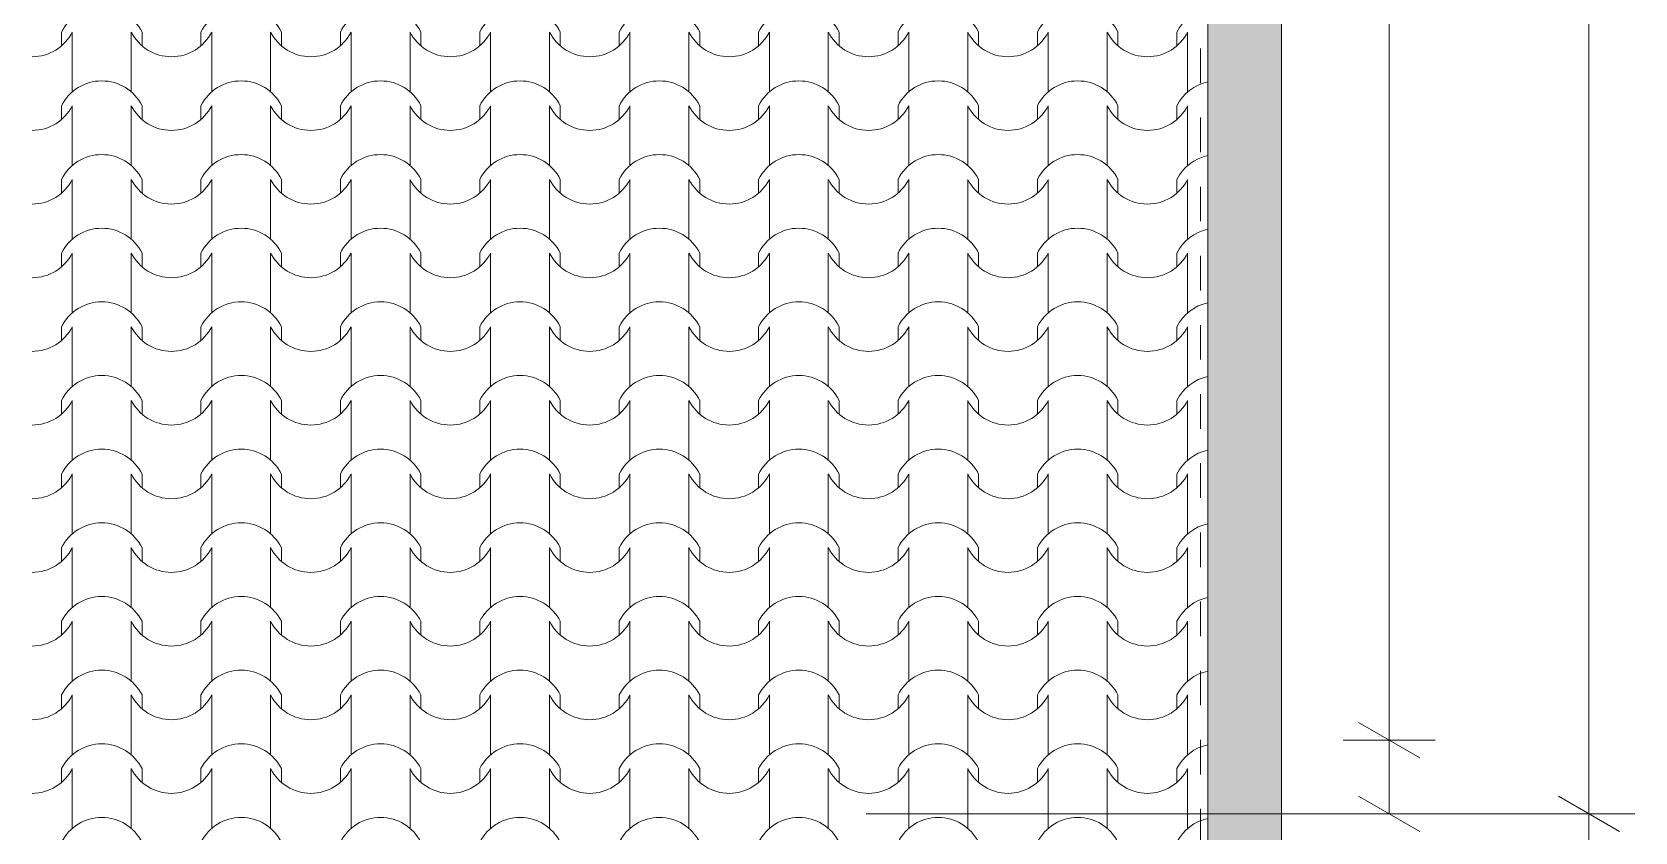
# Model space of a CAD drawing. Header units: feet. Extents: x 2791058 to 2855058, y -67651 to -26651.
# Drawn here: x 2832268 to 2838809, y -50133 to -46868 of the extents above; entities that cross this region are included whole.
import ezdxf

# ---------------------------------------------------------------- set-up
doc = ezdxf.new("R2010")
doc.units = ezdxf.units.FT
doc.header["$MEASUREMENT"] = 0
doc.linetypes.add('Dashed', pattern=[282.222223, 141.111112, -141.111112])
doc.layers.add('Dimensioning - General', color=7, linetype='Continuous')
for name, color, linetype, lineweight in [('Model Unit - Zone_Pen_No__1', 7, 'Continuous', 0), ('Structural - Bearing_Pen_No__1', 7, 'Continuous', 0), ('Structural - Bearing_Pen_No__13', 54, 'Continuous', 0)]:
    doc.layers.add(name, color=color, linetype=linetype, lineweight=lineweight)
doc.layers.add('Structural - Bearing_Pen_No__62', color=7, linetype='Continuous', lineweight=0, true_color=0xaaaaaa)
doc.layers.add('Structural - Bearing_Pen_No__82', color=7, linetype='Continuous', lineweight=0, true_color=0xaaaaaa)

# ---------------------------------------------------------------- blocks, each defined once
blk = doc.blocks.new('*X5', base_point=(2247653.8, -76425))
at = {"layer": 'Structural - Bearing_Pen_No__62', "color": 253, "linetype": 'Continuous', "lineweight": 0, "true_color": 0xaaaaaa}
for p, q in [((2832388, -46924), (2832388, -46867.9)), ((2832432, -46989.9), (2832432, -46867.9)), ((2832672.5, -46989.9), (2832672.5, -46867.9)), ((2832716.5, -46924), (2832716.5, -46867.9)), ((2832957, -46924), (2832957, -46867.9)), ((2833001, -46989.9), (2833001, -46867.9)), ((2833241.5, -46989.9), (2833241.5, -46867.9)), ((2833285.5, -46924), (2833285.5, -46867.9)), ((2833526, -46924), (2833526, -46867.9)), ((2833570, -46989.9), (2833570, -46867.9)), ((2833810.4, -46989.9), (2833810.4, -46867.9)), ((2833854.4, -46924), (2833854.4, -46867.9)), ((2834094.9, -46924), (2834094.9, -46867.9)), ((2834138.9, -46989.9), (2834138.9, -46867.9)), ((2834379.4, -46989.9), (2834379.4, -46867.9)), ((2834423.4, -46924), (2834423.4, -46867.9)), ((2834663.9, -46924), (2834663.9, -46867.9)), ((2834707.9, -46989.9), (2834707.9, -46867.9)), ((2834948.4, -46989.9), (2834948.4, -46867.9)), ((2834992.4, -46924), (2834992.4, -46867.9)), ((2835232.8, -46924), (2835232.8, -46867.9)), ((2835276.8, -46989.9), (2835276.8, -46867.9)), ((2835517.3, -46989.9), (2835517.3, -46867.9)), ((2835561.3, -46924), (2835561.3, -46867.9)), ((2835801.8, -46924), (2835801.8, -46867.9)), ((2835845.8, -46989.9), (2835845.8, -46867.9)), ((2836086.3, -46989.9), (2836086.3, -46867.9)), ((2836130.3, -46924), (2836130.3, -46867.9)), ((2836370.8, -46924), (2836370.8, -46867.9)), ((2836414.8, -46989.9), (2836414.8, -46867.9)), ((2836655.2, -46989.9), (2836655.2, -46867.9)), ((2836699.2, -46924), (2836699.2, -46867.9)), ((2836939.7, -46924), (2836939.7, -46867.9)), ((2836983.7, -46989.9), (2836983.7, -46867.9)), ((2832432, -47111.8), (2832432, -46989.9)), ((2832672.5, -47111.8), (2832672.5, -46989.9)), ((2833001, -47111.8), (2833001, -46989.9)), ((2833241.5, -47111.8), (2833241.5, -46989.9)), ((2833570, -47111.8), (2833570, -46989.9)), ((2833810.4, -47111.8), (2833810.4, -46989.9)), ((2834138.9, -47111.8), (2834138.9, -46989.9)), ((2834379.4, -47111.8), (2834379.4, -46989.9)), ((2834707.9, -47111.8), (2834707.9, -46989.9)), ((2834948.4, -47111.8), (2834948.4, -46989.9)), ((2835276.8, -47111.8), (2835276.8, -46989.9)), ((2835517.3, -47111.8), (2835517.3, -46989.9)), ((2835845.8, -47111.8), (2835845.8, -46989.9)), ((2836086.3, -47111.8), (2836086.3, -46989.9)), ((2836414.8, -47111.8), (2836414.8, -46989.9)), ((2836655.2, -47111.8), (2836655.2, -46989.9)), ((2836983.7, -47111.8), (2836983.7, -46989.9)), ((2832388, -47224.7), (2832388, -47168.6)), ((2832432, -47290.5), (2832432, -47168.6)), ((2832672.5, -47290.5), (2832672.5, -47168.6)), ((2832716.5, -47224.7), (2832716.5, -47168.6)), ((2832957, -47224.7), (2832957, -47168.6)), ((2833001, -47290.5), (2833001, -47168.6)), ((2833241.5, -47290.5), (2833241.5, -47168.6)), ((2833285.5, -47224.7), (2833285.5, -47168.6)), ((2833526, -47224.7), (2833526, -47168.6)), ((2833570, -47290.5), (2833570, -47168.6)), ((2833810.4, -47290.5), (2833810.4, -47168.6)), ((2833854.4, -47224.7), (2833854.4, -47168.6)), ((2834094.9, -47224.7), (2834094.9, -47168.6)), ((2834138.9, -47290.5), (2834138.9, -47168.6)), ((2834379.4, -47290.5), (2834379.4, -47168.6)), ((2834423.4, -47224.7), (2834423.4, -47168.6)), ((2834663.9, -47224.7), (2834663.9, -47168.6)), ((2834707.9, -47290.5), (2834707.9, -47168.6)), ((2834948.4, -47290.5), (2834948.4, -47168.6)), ((2834992.4, -47224.7), (2834992.4, -47168.6)), ((2835232.8, -47224.7), (2835232.8, -47168.6)), ((2835276.8, -47290.5), (2835276.8, -47168.6)), ((2835517.3, -47290.5), (2835517.3, -47168.6)), ((2835561.3, -47224.7), (2835561.3, -47168.6)), ((2835801.8, -47224.7), (2835801.8, -47168.6)), ((2835845.8, -47290.5), (2835845.8, -47168.6)), ((2836086.3, -47290.5), (2836086.3, -47168.6)), ((2836130.3, -47224.7), (2836130.3, -47168.6)), ((2836370.8, -47224.7), (2836370.8, -47168.6)), ((2836414.8, -47290.5), (2836414.8, -47168.6)), ((2836655.2, -47290.5), (2836655.2, -47168.6)), ((2836699.2, -47224.7), (2836699.2, -47168.6)), ((2836939.7, -47224.7), (2836939.7, -47168.6)), ((2836983.7, -47290.5), (2836983.7, -47168.6)), ((2832432, -47412.5), (2832432, -47290.5)), ((2832672.5, -47412.5), (2832672.5, -47290.5)), ((2833001, -47412.5), (2833001, -47290.5)), ((2833241.5, -47412.5), (2833241.5, -47290.5)), ((2833570, -47412.5), (2833570, -47290.5)), ((2833810.4, -47412.5), (2833810.4, -47290.5)), ((2834138.9, -47412.5), (2834138.9, -47290.5)), ((2834379.4, -47412.5), (2834379.4, -47290.5)), ((2834707.9, -47412.5), (2834707.9, -47290.5)), ((2834948.4, -47412.5), (2834948.4, -47290.5)), ((2835276.8, -47412.5), (2835276.8, -47290.5)), ((2835517.3, -47412.5), (2835517.3, -47290.5)), ((2835845.8, -47412.5), (2835845.8, -47290.5)), ((2836086.3, -47412.5), (2836086.3, -47290.5)), ((2836414.8, -47412.5), (2836414.8, -47290.5)), ((2836655.2, -47412.5), (2836655.2, -47290.5)), ((2836983.7, -47412.5), (2836983.7, -47290.5)), ((2832388, -47525.3), (2832388, -47469.3)), ((2832432, -47591.2), (2832432, -47469.3)), ((2832672.5, -47591.2), (2832672.5, -47469.3)), ((2832716.5, -47525.3), (2832716.5, -47469.3)), ((2832957, -47525.3), (2832957, -47469.3)), ((2833001, -47591.2), (2833001, -47469.3)), ((2833241.5, -47591.2), (2833241.5, -47469.3)), ((2833285.5, -47525.3), (2833285.5, -47469.3)), ((2833526, -47525.3), (2833526, -47469.3)), ((2833570, -47591.2), (2833570, -47469.3)), ((2833810.4, -47591.2), (2833810.4, -47469.3)), ((2833854.4, -47525.3), (2833854.4, -47469.3)), ((2834094.9, -47525.3), (2834094.9, -47469.3)), ((2834138.9, -47591.2), (2834138.9, -47469.3)), ((2834379.4, -47591.2), (2834379.4, -47469.3)), ((2834423.4, -47525.3), (2834423.4, -47469.3)), ((2834663.9, -47525.3), (2834663.9, -47469.3)), ((2834707.9, -47591.2), (2834707.9, -47469.3)), ((2834948.4, -47591.2), (2834948.4, -47469.3)), ((2834992.4, -47525.3), (2834992.4, -47469.3)), ((2835232.8, -47525.3), (2835232.8, -47469.3)), ((2835276.8, -47591.2), (2835276.8, -47469.3)), ((2835517.3, -47591.2), (2835517.3, -47469.3)), ((2835561.3, -47525.3), (2835561.3, -47469.3)), ((2835801.8, -47525.3), (2835801.8, -47469.3)), ((2835845.8, -47591.2), (2835845.8, -47469.3)), ((2836086.3, -47591.2), (2836086.3, -47469.3)), ((2836130.3, -47525.3), (2836130.3, -47469.3)), ((2836370.8, -47525.3), (2836370.8, -47469.3)), ((2836414.8, -47591.2), (2836414.8, -47469.3)), ((2836655.2, -47591.2), (2836655.2, -47469.3)), ((2836699.2, -47525.3), (2836699.2, -47469.3)), ((2836939.7, -47525.3), (2836939.7, -47469.3)), ((2836983.7, -47591.2), (2836983.7, -47469.3)), ((2832432, -47713.2), (2832432, -47591.2)), ((2832672.5, -47713.2), (2832672.5, -47591.2)), ((2833001, -47713.2), (2833001, -47591.2)), ((2833241.5, -47713.2), (2833241.5, -47591.2)), ((2833570, -47713.2), (2833570, -47591.2)), ((2833810.4, -47713.2), (2833810.4, -47591.2)), ((2834138.9, -47713.2), (2834138.9, -47591.2)), ((2834379.4, -47713.2), (2834379.4, -47591.2)), ((2834707.9, -47713.2), (2834707.9, -47591.2)), ((2834948.4, -47713.2), (2834948.4, -47591.2)), ((2835276.8, -47713.2), (2835276.8, -47591.2)), ((2835517.3, -47713.2), (2835517.3, -47591.2)), ((2835845.8, -47713.2), (2835845.8, -47591.2)), ((2836086.3, -47713.2), (2836086.3, -47591.2)), ((2836414.8, -47713.2), (2836414.8, -47591.2)), ((2836655.2, -47713.2), (2836655.2, -47591.2)), ((2836983.7, -47713.2), (2836983.7, -47591.2)), ((2832388, -47826), (2832388, -47769.9)), ((2832432, -47891.9), (2832432, -47769.9)), ((2832672.5, -47891.9), (2832672.5, -47769.9)), ((2832716.5, -47826), (2832716.5, -47769.9)), ((2832957, -47826), (2832957, -47769.9)), ((2833001, -47891.9), (2833001, -47769.9)), ((2833241.5, -47891.9), (2833241.5, -47769.9)), ((2833285.5, -47826), (2833285.5, -47769.9)), ((2833526, -47826), (2833526, -47769.9)), ((2833570, -47891.9), (2833570, -47769.9)), ((2833810.4, -47891.9), (2833810.4, -47769.9)), ((2833854.4, -47826), (2833854.4, -47769.9)), ((2834094.9, -47826), (2834094.9, -47769.9)), ((2834138.9, -47891.9), (2834138.9, -47769.9)), ((2834379.4, -47891.9), (2834379.4, -47769.9)), ((2834423.4, -47826), (2834423.4, -47769.9)), ((2834663.9, -47826), (2834663.9, -47769.9)), ((2834707.9, -47891.9), (2834707.9, -47769.9)), ((2834948.4, -47891.9), (2834948.4, -47769.9)), ((2834992.4, -47826), (2834992.4, -47769.9)), ((2835232.8, -47826), (2835232.8, -47769.9)), ((2835276.8, -47891.9), (2835276.8, -47769.9)), ((2835517.3, -47891.9), (2835517.3, -47769.9)), ((2835561.3, -47826), (2835561.3, -47769.9)), ((2835801.8, -47826), (2835801.8, -47769.9)), ((2835845.8, -47891.9), (2835845.8, -47769.9)), ((2836086.3, -47891.9), (2836086.3, -47769.9)), ((2836130.3, -47826), (2836130.3, -47769.9)), ((2836370.8, -47826), (2836370.8, -47769.9)), ((2836414.8, -47891.9), (2836414.8, -47769.9)), ((2836655.2, -47891.9), (2836655.2, -47769.9)), ((2836699.2, -47826), (2836699.2, -47769.9)), ((2836939.7, -47826), (2836939.7, -47769.9)), ((2836983.7, -47891.9), (2836983.7, -47769.9)), ((2832432, -48013.8), (2832432, -47891.9)), ((2832672.5, -48013.8), (2832672.5, -47891.9)), ((2833001, -48013.8), (2833001, -47891.9)), ((2833241.5, -48013.8), (2833241.5, -47891.9)), ((2833570, -48013.8), (2833570, -47891.9)), ((2833810.4, -48013.8), (2833810.4, -47891.9)), ((2834138.9, -48013.8), (2834138.9, -47891.9)), ((2834379.4, -48013.8), (2834379.4, -47891.9)), ((2834707.9, -48013.8), (2834707.9, -47891.9)), ((2834948.4, -48013.8), (2834948.4, -47891.9)), ((2835276.8, -48013.8), (2835276.8, -47891.9)), ((2835517.3, -48013.8), (2835517.3, -47891.9)), ((2835845.8, -48013.8), (2835845.8, -47891.9)), ((2836086.3, -48013.8), (2836086.3, -47891.9)), ((2836414.8, -48013.8), (2836414.8, -47891.9)), ((2836655.2, -48013.8), (2836655.2, -47891.9)), ((2836983.7, -48013.8), (2836983.7, -47891.9)), ((2832388, -48126.7), (2832388, -48070.6)), ((2832432, -48192.6), (2832432, -48070.6)), ((2832672.5, -48192.6), (2832672.5, -48070.6)), ((2832716.5, -48126.7), (2832716.5, -48070.6)), ((2832957, -48126.7), (2832957, -48070.6)), ((2833001, -48192.6), (2833001, -48070.6)), ((2833241.5, -48192.6), (2833241.5, -48070.6)), ((2833285.5, -48126.7), (2833285.5, -48070.6)), ((2833526, -48126.7), (2833526, -48070.6)), ((2833570, -48192.6), (2833570, -48070.6)), ((2833810.4, -48192.6), (2833810.4, -48070.6)), ((2833854.4, -48126.7), (2833854.4, -48070.6)), ((2834094.9, -48126.7), (2834094.9, -48070.6)), ((2834138.9, -48192.6), (2834138.9, -48070.6)), ((2834379.4, -48192.6), (2834379.4, -48070.6)), ((2834423.4, -48126.7), (2834423.4, -48070.6)), ((2834663.9, -48126.7), (2834663.9, -48070.6)), ((2834707.9, -48192.6), (2834707.9, -48070.6)), ((2834948.4, -48192.6), (2834948.4, -48070.6)), ((2834992.4, -48126.7), (2834992.4, -48070.6)), ((2835232.8, -48126.7), (2835232.8, -48070.6)), ((2835276.8, -48192.6), (2835276.8, -48070.6)), ((2835517.3, -48192.6), (2835517.3, -48070.6)), ((2835561.3, -48126.7), (2835561.3, -48070.6)), ((2835801.8, -48126.7), (2835801.8, -48070.6)), ((2835845.8, -48192.6), (2835845.8, -48070.6)), ((2836086.3, -48192.6), (2836086.3, -48070.6)), ((2836130.3, -48126.7), (2836130.3, -48070.6)), ((2836370.8, -48126.7), (2836370.8, -48070.6)), ((2836414.8, -48192.6), (2836414.8, -48070.6)), ((2836655.2, -48192.6), (2836655.2, -48070.6)), ((2836699.2, -48126.7), (2836699.2, -48070.6)), ((2836939.7, -48126.7), (2836939.7, -48070.6)), ((2836983.7, -48192.6), (2836983.7, -48070.6)), ((2832432, -48314.5), (2832432, -48192.6)), ((2832672.5, -48314.5), (2832672.5, -48192.6)), ((2833001, -48314.5), (2833001, -48192.6)), ((2833241.5, -48314.5), (2833241.5, -48192.6)), ((2833570, -48314.5), (2833570, -48192.6)), ((2833810.4, -48314.5), (2833810.4, -48192.6)), ((2834138.9, -48314.5), (2834138.9, -48192.6)), ((2834379.4, -48314.5), (2834379.4, -48192.6)), ((2834707.9, -48314.5), (2834707.9, -48192.6)), ((2834948.4, -48314.5), (2834948.4, -48192.6)), ((2835276.8, -48314.5), (2835276.8, -48192.6)), ((2835517.3, -48314.5), (2835517.3, -48192.6)), ((2835845.8, -48314.5), (2835845.8, -48192.6)), ((2836086.3, -48314.5), (2836086.3, -48192.6)), ((2836414.8, -48314.5), (2836414.8, -48192.6)), ((2836655.2, -48314.5), (2836655.2, -48192.6)), ((2836983.7, -48314.5), (2836983.7, -48192.6)), ((2832388, -48427.4), (2832388, -48371.3)), ((2832432, -48493.2), (2832432, -48371.3)), ((2832672.5, -48493.2), (2832672.5, -48371.3)), ((2832716.5, -48427.4), (2832716.5, -48371.3)), ((2832957, -48427.4), (2832957, -48371.3)), ((2833001, -48493.2), (2833001, -48371.3)), ((2833241.5, -48493.2), (2833241.5, -48371.3)), ((2833285.5, -48427.4), (2833285.5, -48371.3)), ((2833526, -48427.4), (2833526, -48371.3)), ((2833570, -48493.2), (2833570, -48371.3)), ((2833810.4, -48493.2), (2833810.4, -48371.3)), ((2833854.4, -48427.4), (2833854.4, -48371.3)), ((2834094.9, -48427.4), (2834094.9, -48371.3)), ((2834138.9, -48493.2), (2834138.9, -48371.3)), ((2834379.4, -48493.2), (2834379.4, -48371.3)), ((2834423.4, -48427.4), (2834423.4, -48371.3)), ((2834663.9, -48427.4), (2834663.9, -48371.3)), ((2834707.9, -48493.2), (2834707.9, -48371.3)), ((2834948.4, -48493.2), (2834948.4, -48371.3)), ((2834992.4, -48427.4), (2834992.4, -48371.3)), ((2835232.8, -48427.4), (2835232.8, -48371.3)), ((2835276.8, -48493.2), (2835276.8, -48371.3)), ((2835517.3, -48493.2), (2835517.3, -48371.3)), ((2835561.3, -48427.4), (2835561.3, -48371.3)), ((2835801.8, -48427.4), (2835801.8, -48371.3)), ((2835845.8, -48493.2), (2835845.8, -48371.3)), ((2836086.3, -48493.2), (2836086.3, -48371.3)), ((2836130.3, -48427.4), (2836130.3, -48371.3)), ((2836370.8, -48427.4), (2836370.8, -48371.3)), ((2836414.8, -48493.2), (2836414.8, -48371.3)), ((2836655.2, -48493.2), (2836655.2, -48371.3)), ((2836699.2, -48427.4), (2836699.2, -48371.3)), ((2836939.7, -48427.4), (2836939.7, -48371.3)), ((2836983.7, -48493.2), (2836983.7, -48371.3)), ((2832432, -48615.2), (2832432, -48493.2)), ((2832672.5, -48615.2), (2832672.5, -48493.2)), ((2833001, -48615.2), (2833001, -48493.2)), ((2833241.5, -48615.2), (2833241.5, -48493.2)), ((2833570, -48615.2), (2833570, -48493.2)), ((2833810.4, -48615.2), (2833810.4, -48493.2)), ((2834138.9, -48615.2), (2834138.9, -48493.2)), ((2834379.4, -48615.2), (2834379.4, -48493.2)), ((2834707.9, -48615.2), (2834707.9, -48493.2)), ((2834948.4, -48615.2), (2834948.4, -48493.2)), ((2835276.8, -48615.2), (2835276.8, -48493.2)), ((2835517.3, -48615.2), (2835517.3, -48493.2)), ((2835845.8, -48615.2), (2835845.8, -48493.2)), ((2836086.3, -48615.2), (2836086.3, -48493.2)), ((2836414.8, -48615.2), (2836414.8, -48493.2)), ((2836655.2, -48615.2), (2836655.2, -48493.2)), ((2836983.7, -48615.2), (2836983.7, -48493.2)), ((2832388, -48728), (2832388, -48672)), ((2832432, -48793.9), (2832432, -48672)), ((2832672.5, -48793.9), (2832672.5, -48672)), ((2832716.5, -48728), (2832716.5, -48672)), ((2832957, -48728), (2832957, -48672)), ((2833001, -48793.9), (2833001, -48672)), ((2833241.5, -48793.9), (2833241.5, -48672)), ((2833285.5, -48728), (2833285.5, -48672)), ((2833526, -48728), (2833526, -48672)), ((2833570, -48793.9), (2833570, -48672)), ((2833810.4, -48793.9), (2833810.4, -48672)), ((2833854.4, -48728), (2833854.4, -48672)), ((2834094.9, -48728), (2834094.9, -48672)), ((2834138.9, -48793.9), (2834138.9, -48672)), ((2834379.4, -48793.9), (2834379.4, -48672)), ((2834423.4, -48728), (2834423.4, -48672)), ((2834663.9, -48728), (2834663.9, -48672)), ((2834707.9, -48793.9), (2834707.9, -48672)), ((2834948.4, -48793.9), (2834948.4, -48672)), ((2834992.4, -48728), (2834992.4, -48672)), ((2835232.8, -48728), (2835232.8, -48672)), ((2835276.8, -48793.9), (2835276.8, -48672)), ((2835517.3, -48793.9), (2835517.3, -48672)), ((2835561.3, -48728), (2835561.3, -48672)), ((2835801.8, -48728), (2835801.8, -48672)), ((2835845.8, -48793.9), (2835845.8, -48672)), ((2836086.3, -48793.9), (2836086.3, -48672)), ((2836130.3, -48728), (2836130.3, -48672)), ((2836370.8, -48728), (2836370.8, -48672)), ((2836414.8, -48793.9), (2836414.8, -48672)), ((2836655.2, -48793.9), (2836655.2, -48672)), ((2836699.2, -48728), (2836699.2, -48672)), ((2836939.7, -48728), (2836939.7, -48672)), ((2836983.7, -48793.9), (2836983.7, -48672)), ((2832432, -48915.8), (2832432, -48793.9)), ((2832672.5, -48915.8), (2832672.5, -48793.9)), ((2833001, -48915.8), (2833001, -48793.9)), ((2833241.5, -48915.8), (2833241.5, -48793.9)), ((2833570, -48915.8), (2833570, -48793.9)), ((2833810.4, -48915.8), (2833810.4, -48793.9)), ((2834138.9, -48915.8), (2834138.9, -48793.9)), ((2834379.4, -48915.8), (2834379.4, -48793.9)), ((2834707.9, -48915.8), (2834707.9, -48793.9)), ((2834948.4, -48915.8), (2834948.4, -48793.9)), ((2835276.8, -48915.8), (2835276.8, -48793.9)), ((2835517.3, -48915.8), (2835517.3, -48793.9)), ((2835845.8, -48915.8), (2835845.8, -48793.9)), ((2836086.3, -48915.8), (2836086.3, -48793.9)), ((2836414.8, -48915.8), (2836414.8, -48793.9)), ((2836655.2, -48915.8), (2836655.2, -48793.9)), ((2836983.7, -48915.8), (2836983.7, -48793.9)), ((2832388, -49028.7), (2832388, -48972.6)), ((2832432, -49094.6), (2832432, -48972.6)), ((2832672.5, -49094.6), (2832672.5, -48972.6)), ((2832716.5, -49028.7), (2832716.5, -48972.6)), ((2832957, -49028.7), (2832957, -48972.6)), ((2833001, -49094.6), (2833001, -48972.6)), ((2833241.5, -49094.6), (2833241.5, -48972.6)), ((2833285.5, -49028.7), (2833285.5, -48972.6)), ((2833526, -49028.7), (2833526, -48972.6)), ((2833570, -49094.6), (2833570, -48972.6)), ((2833810.4, -49094.6), (2833810.4, -48972.6)), ((2833854.4, -49028.7), (2833854.4, -48972.6)), ((2834094.9, -49028.7), (2834094.9, -48972.6)), ((2834138.9, -49094.6), (2834138.9, -48972.6)), ((2834379.4, -49094.6), (2834379.4, -48972.6)), ((2834423.4, -49028.7), (2834423.4, -48972.6)), ((2834663.9, -49028.7), (2834663.9, -48972.6)), ((2834707.9, -49094.6), (2834707.9, -48972.6)), ((2834948.4, -49094.6), (2834948.4, -48972.6)), ((2834992.4, -49028.7), (2834992.4, -48972.6)), ((2835232.8, -49028.7), (2835232.8, -48972.6)), ((2835276.8, -49094.6), (2835276.8, -48972.6)), ((2835517.3, -49094.6), (2835517.3, -48972.6)), ((2835561.3, -49028.7), (2835561.3, -48972.6)), ((2835801.8, -49028.7), (2835801.8, -48972.6)), ((2835845.8, -49094.6), (2835845.8, -48972.6)), ((2836086.3, -49094.6), (2836086.3, -48972.6)), ((2836130.3, -49028.7), (2836130.3, -48972.6)), ((2836370.8, -49028.7), (2836370.8, -48972.6)), ((2836414.8, -49094.6), (2836414.8, -48972.6)), ((2836655.2, -49094.6), (2836655.2, -48972.6)), ((2836699.2, -49028.7), (2836699.2, -48972.6)), ((2836939.7, -49028.7), (2836939.7, -48972.6)), ((2836983.7, -49094.6), (2836983.7, -48972.6)), ((2832432, -49216.5), (2832432, -49094.6)), ((2832672.5, -49216.5), (2832672.5, -49094.6)), ((2833001, -49216.5), (2833001, -49094.6)), ((2833241.5, -49216.5), (2833241.5, -49094.6)), ((2833570, -49216.5), (2833570, -49094.6)), ((2833810.4, -49216.5), (2833810.4, -49094.6)), ((2834138.9, -49216.5), (2834138.9, -49094.6)), ((2834379.4, -49216.5), (2834379.4, -49094.6)), ((2834707.9, -49216.5), (2834707.9, -49094.6)), ((2834948.4, -49216.5), (2834948.4, -49094.6)), ((2835276.8, -49216.5), (2835276.8, -49094.6)), ((2835517.3, -49216.5), (2835517.3, -49094.6)), ((2835845.8, -49216.5), (2835845.8, -49094.6)), ((2836086.3, -49216.5), (2836086.3, -49094.6)), ((2836414.8, -49216.5), (2836414.8, -49094.6)), ((2836655.2, -49216.5), (2836655.2, -49094.6)), ((2836983.7, -49216.5), (2836983.7, -49094.6)), ((2832388, -49329.4), (2832388, -49273.3)), ((2832432, -49395.2), (2832432, -49273.3)), ((2832672.5, -49395.2), (2832672.5, -49273.3)), ((2832716.5, -49329.4), (2832716.5, -49273.3)), ((2832957, -49329.4), (2832957, -49273.3)), ((2833001, -49395.2), (2833001, -49273.3)), ((2833241.5, -49395.2), (2833241.5, -49273.3)), ((2833285.5, -49329.4), (2833285.5, -49273.3)), ((2833526, -49329.4), (2833526, -49273.3)), ((2833570, -49395.2), (2833570, -49273.3)), ((2833810.4, -49395.2), (2833810.4, -49273.3)), ((2833854.4, -49329.4), (2833854.4, -49273.3)), ((2834094.9, -49329.4), (2834094.9, -49273.3)), ((2834138.9, -49395.2), (2834138.9, -49273.3)), ((2834379.4, -49395.2), (2834379.4, -49273.3)), ((2834423.4, -49329.4), (2834423.4, -49273.3)), ((2834663.9, -49329.4), (2834663.9, -49273.3)), ((2834707.9, -49395.2), (2834707.9, -49273.3)), ((2834948.4, -49395.2), (2834948.4, -49273.3)), ((2834992.4, -49329.4), (2834992.4, -49273.3)), ((2835232.8, -49329.4), (2835232.8, -49273.3)), ((2835276.8, -49395.2), (2835276.8, -49273.3)), ((2835517.3, -49395.2), (2835517.3, -49273.3)), ((2835561.3, -49329.4), (2835561.3, -49273.3)), ((2835801.8, -49329.4), (2835801.8, -49273.3)), ((2835845.8, -49395.2), (2835845.8, -49273.3)), ((2836086.3, -49395.2), (2836086.3, -49273.3)), ((2836130.3, -49329.4), (2836130.3, -49273.3)), ((2836370.8, -49329.4), (2836370.8, -49273.3)), ((2836414.8, -49395.2), (2836414.8, -49273.3)), ((2836655.2, -49395.2), (2836655.2, -49273.3)), ((2836699.2, -49329.4), (2836699.2, -49273.3)), ((2836939.7, -49329.4), (2836939.7, -49273.3)), ((2836983.7, -49395.2), (2836983.7, -49273.3)), ((2832432, -49517.2), (2832432, -49395.2)), ((2832672.5, -49517.2), (2832672.5, -49395.2)), ((2833001, -49517.2), (2833001, -49395.2)), ((2833241.5, -49517.2), (2833241.5, -49395.2)), ((2833570, -49517.2), (2833570, -49395.2)), ((2833810.4, -49517.2), (2833810.4, -49395.2)), ((2834138.9, -49517.2), (2834138.9, -49395.2)), ((2834379.4, -49517.2), (2834379.4, -49395.2)), ((2834707.9, -49517.2), (2834707.9, -49395.2)), ((2834948.4, -49517.2), (2834948.4, -49395.2)), ((2835276.8, -49517.2), (2835276.8, -49395.2)), ((2835517.3, -49517.2), (2835517.3, -49395.2)), ((2835845.8, -49517.2), (2835845.8, -49395.2)), ((2836086.3, -49517.2), (2836086.3, -49395.2)), ((2836414.8, -49517.2), (2836414.8, -49395.2)), ((2836655.2, -49517.2), (2836655.2, -49395.2)), ((2836983.7, -49517.2), (2836983.7, -49395.2)), ((2832388, -49630), (2832388, -49574)), ((2832432, -49695.9), (2832432, -49574)), ((2832672.5, -49695.9), (2832672.5, -49574)), ((2832716.5, -49630), (2832716.5, -49574)), ((2832957, -49630), (2832957, -49574)), ((2833001, -49695.9), (2833001, -49574)), ((2833241.5, -49695.9), (2833241.5, -49574)), ((2833285.5, -49630), (2833285.5, -49574)), ((2833526, -49630), (2833526, -49574)), ((2833570, -49695.9), (2833570, -49574)), ((2833810.4, -49695.9), (2833810.4, -49574)), ((2833854.4, -49630), (2833854.4, -49574)), ((2834094.9, -49630), (2834094.9, -49574)), ((2834138.9, -49695.9), (2834138.9, -49574)), ((2834379.4, -49695.9), (2834379.4, -49574)), ((2834423.4, -49630), (2834423.4, -49574)), ((2834663.9, -49630), (2834663.9, -49574)), ((2834707.9, -49695.9), (2834707.9, -49574)), ((2834948.4, -49695.9), (2834948.4, -49574)), ((2834992.4, -49630), (2834992.4, -49574)), ((2835232.8, -49630), (2835232.8, -49574)), ((2835276.8, -49695.9), (2835276.8, -49574)), ((2835517.3, -49695.9), (2835517.3, -49574)), ((2835561.3, -49630), (2835561.3, -49574)), ((2835801.8, -49630), (2835801.8, -49574)), ((2835845.8, -49695.9), (2835845.8, -49574)), ((2836086.3, -49695.9), (2836086.3, -49574)), ((2836130.3, -49630), (2836130.3, -49574)), ((2836370.8, -49630), (2836370.8, -49574)), ((2836414.8, -49695.9), (2836414.8, -49574)), ((2836655.2, -49695.9), (2836655.2, -49574)), ((2836699.2, -49630), (2836699.2, -49574)), ((2836939.7, -49630), (2836939.7, -49574)), ((2836983.7, -49695.9), (2836983.7, -49574)), ((2832432, -49817.9), (2832432, -49695.9)), ((2832672.5, -49817.9), (2832672.5, -49695.9)), ((2833001, -49817.9), (2833001, -49695.9)), ((2833241.5, -49817.9), (2833241.5, -49695.9)), ((2833570, -49817.9), (2833570, -49695.9)), ((2833810.4, -49817.9), (2833810.4, -49695.9)), ((2834138.9, -49817.9), (2834138.9, -49695.9)), ((2834379.4, -49817.9), (2834379.4, -49695.9)), ((2834707.9, -49817.9), (2834707.9, -49695.9)), ((2834948.4, -49817.9), (2834948.4, -49695.9)), ((2835276.8, -49817.9), (2835276.8, -49695.9)), ((2835517.3, -49817.9), (2835517.3, -49695.9)), ((2835845.8, -49817.9), (2835845.8, -49695.9)), ((2836086.3, -49817.9), (2836086.3, -49695.9)), ((2836414.8, -49817.9), (2836414.8, -49695.9)), ((2836655.2, -49817.9), (2836655.2, -49695.9)), ((2836983.7, -49817.9), (2836983.7, -49695.9)), ((2832388, -49930.7), (2832388, -49874.7)), ((2832432, -49996.6), (2832432, -49874.7)), ((2832672.5, -49996.6), (2832672.5, -49874.7)), ((2832716.5, -49930.7), (2832716.5, -49874.7)), ((2832957, -49930.7), (2832957, -49874.7)), ((2833001, -49996.6), (2833001, -49874.7)), ((2833241.5, -49996.6), (2833241.5, -49874.7)), ((2833285.5, -49930.7), (2833285.5, -49874.7)), ((2833526, -49930.7), (2833526, -49874.7)), ((2833570, -49996.6), (2833570, -49874.7)), ((2833810.4, -49996.6), (2833810.4, -49874.7)), ((2833854.4, -49930.7), (2833854.4, -49874.7)), ((2834094.9, -49930.7), (2834094.9, -49874.7)), ((2834138.9, -49996.6), (2834138.9, -49874.7)), ((2834379.4, -49996.6), (2834379.4, -49874.7)), ((2834423.4, -49930.7), (2834423.4, -49874.7)), ((2834663.9, -49930.7), (2834663.9, -49874.7)), ((2834707.9, -49996.6), (2834707.9, -49874.7)), ((2834948.4, -49996.6), (2834948.4, -49874.7)), ((2834992.4, -49930.7), (2834992.4, -49874.7)), ((2835232.8, -49930.7), (2835232.8, -49874.7)), ((2835276.8, -49996.6), (2835276.8, -49874.7)), ((2835517.3, -49996.6), (2835517.3, -49874.7)), ((2835561.3, -49930.7), (2835561.3, -49874.7)), ((2835801.8, -49930.7), (2835801.8, -49874.7)), ((2835845.8, -49996.6), (2835845.8, -49874.7)), ((2836086.3, -49996.6), (2836086.3, -49874.7)), ((2836130.3, -49930.7), (2836130.3, -49874.7)), ((2836370.8, -49930.7), (2836370.8, -49874.7)), ((2836414.8, -49996.6), (2836414.8, -49874.7)), ((2836655.2, -49996.6), (2836655.2, -49874.7)), ((2836699.2, -49930.7), (2836699.2, -49874.7)), ((2836939.7, -49930.7), (2836939.7, -49874.7)), ((2836983.7, -49996.6), (2836983.7, -49874.7)), ((2832432, -50118.5), (2832432, -49996.6)), ((2832672.5, -50118.5), (2832672.5, -49996.6)), ((2833001, -50118.5), (2833001, -49996.6)), ((2833241.5, -50118.5), (2833241.5, -49996.6)), ((2833570, -50118.5), (2833570, -49996.6)), ((2833810.4, -50118.5), (2833810.4, -49996.6)), ((2834138.9, -50118.5), (2834138.9, -49996.6)), ((2834379.4, -50118.5), (2834379.4, -49996.6)), ((2834707.9, -50118.5), (2834707.9, -49996.6)), ((2834948.4, -50118.5), (2834948.4, -49996.6)), ((2835276.8, -50118.5), (2835276.8, -49996.6)), ((2835517.3, -50118.5), (2835517.3, -49996.6)), ((2835845.8, -50118.5), (2835845.8, -49996.6)), ((2836086.3, -50118.5), (2836086.3, -49996.6)), ((2836414.8, -50118.5), (2836414.8, -49996.6)), ((2836655.2, -50118.5), (2836655.2, -49996.6)), ((2836983.7, -50118.5), (2836983.7, -49996.6))]:
    blk.add_line(p, q, dxfattribs=at)
for centre, radius, start, end in [((2832552.3, -46950.6), 183.9, 26.70438, 153.29562), ((2833121.2, -46950.6), 183.9, 26.70438, 153.29562), ((2833690.2, -46950.6), 183.9, 26.70438, 153.29562), ((2834259.2, -46950.6), 183.9, 26.70438, 153.29562), ((2834828.1, -46950.6), 183.9, 26.70438, 153.29562), ((2835397.1, -46950.6), 183.9, 26.70438, 153.29562), ((2835966, -46950.6), 183.9, 26.70438, 153.29562), ((2836535, -46950.6), 183.9, 26.70438, 153.29562), ((2837104, -46950.6), 183.9, 101.77134, 153.29562), ((2832267.3, -46784), 184.9, 270.17051, 333.01148), ((2832837.3, -46784), 184.9, 206.98852, 269.82949), ((2832836.2, -46784), 184.9, 270.17051, 333.01148), ((2833406.3, -46784), 184.9, 206.98852, 269.82949), ((2833405.2, -46784), 184.9, 270.17051, 333.01148), ((2833975.2, -46784), 184.9, 206.98852, 269.82949), ((2833974.1, -46784), 184.9, 270.17051, 333.01148), ((2834544.2, -46784), 184.9, 206.98852, 269.82949), ((2834543.1, -46784), 184.9, 270.17051, 333.01148), ((2835113.2, -46784), 184.9, 206.98852, 269.82949), ((2835112.1, -46784), 184.9, 270.17051, 333.01148), ((2835682.1, -46784), 184.9, 206.98852, 269.82949), ((2835681, -46784), 184.9, 270.17051, 333.01148), ((2836251.1, -46784), 184.9, 206.98852, 269.82949), ((2836250, -46784), 184.9, 270.17051, 333.01148), ((2836820, -46784), 184.9, 206.98852, 269.82949), ((2836818.9, -46784), 184.9, 270.17051, 333.01148), ((2832552.3, -47251.2), 183.9, 26.70438, 153.29562), ((2833121.2, -47251.2), 183.9, 26.70438, 153.29562), ((2833690.2, -47251.2), 183.9, 26.70438, 153.29562), ((2834259.2, -47251.2), 183.9, 26.70438, 153.29562), ((2834828.1, -47251.2), 183.9, 26.70438, 153.29562), ((2835397.1, -47251.2), 183.9, 26.70438, 153.29562), ((2835966, -47251.2), 183.9, 26.70438, 153.29562), ((2836535, -47251.2), 183.9, 26.70438, 153.29562), ((2837104, -47251.2), 183.9, 101.77134, 153.29562), ((2832267.3, -47084.7), 184.9, 270.17051, 333.01148), ((2832837.3, -47084.7), 184.9, 206.98852, 269.82949), ((2832836.2, -47084.7), 184.9, 270.17051, 333.01148), ((2833406.3, -47084.7), 184.9, 206.98852, 269.82949), ((2833405.2, -47084.7), 184.9, 270.17051, 333.01148), ((2833975.2, -47084.7), 184.9, 206.98852, 269.82949), ((2833974.1, -47084.7), 184.9, 270.17051, 333.01148), ((2834544.2, -47084.7), 184.9, 206.98852, 269.82949), ((2834543.1, -47084.7), 184.9, 270.17051, 333.01148), ((2835113.2, -47084.7), 184.9, 206.98852, 269.82949), ((2835112.1, -47084.7), 184.9, 270.17051, 333.01148), ((2835682.1, -47084.7), 184.9, 206.98852, 269.82949), ((2835681, -47084.7), 184.9, 270.17051, 333.01148), ((2836251.1, -47084.7), 184.9, 206.98852, 269.82949), ((2836250, -47084.7), 184.9, 270.17051, 333.01148), ((2836820, -47084.7), 184.9, 206.98852, 269.82949), ((2836818.9, -47084.7), 184.9, 270.17051, 333.01148), ((2832552.3, -47551.9), 183.9, 26.70438, 153.29562), ((2833121.2, -47551.9), 183.9, 26.70438, 153.29562), ((2833690.2, -47551.9), 183.9, 26.70438, 153.29562), ((2834259.2, -47551.9), 183.9, 26.70438, 153.29562), ((2834828.1, -47551.9), 183.9, 26.70438, 153.29562), ((2835397.1, -47551.9), 183.9, 26.70438, 153.29562), ((2835966, -47551.9), 183.9, 26.70438, 153.29562), ((2836535, -47551.9), 183.9, 26.70438, 153.29562), ((2837104, -47551.9), 183.9, 101.77134, 153.29562), ((2832267.3, -47385.4), 184.9, 270.17051, 333.01148), ((2832837.3, -47385.4), 184.9, 206.98852, 269.82949), ((2832836.2, -47385.4), 184.9, 270.17051, 333.01148), ((2833406.3, -47385.4), 184.9, 206.98852, 269.82949), ((2833405.2, -47385.4), 184.9, 270.17051, 333.01148), ((2833975.2, -47385.4), 184.9, 206.98852, 269.82949), ((2833974.1, -47385.4), 184.9, 270.17051, 333.01148), ((2834544.2, -47385.4), 184.9, 206.98852, 269.82949), ((2834543.1, -47385.4), 184.9, 270.17051, 333.01148), ((2835113.2, -47385.4), 184.9, 206.98852, 269.82949), ((2835112.1, -47385.4), 184.9, 270.17051, 333.01148), ((2835682.1, -47385.4), 184.9, 206.98852, 269.82949), ((2835681, -47385.4), 184.9, 270.17051, 333.01148), ((2836251.1, -47385.4), 184.9, 206.98852, 269.82949), ((2836250, -47385.4), 184.9, 270.17051, 333.01148), ((2836820, -47385.4), 184.9, 206.98852, 269.82949), ((2836818.9, -47385.4), 184.9, 270.17051, 333.01148), ((2832552.3, -47852.6), 183.9, 26.70438, 153.29562), ((2833121.2, -47852.6), 183.9, 26.70438, 153.29562), ((2833690.2, -47852.6), 183.9, 26.70438, 153.29562), ((2834259.2, -47852.6), 183.9, 26.70438, 153.29562), ((2834828.1, -47852.6), 183.9, 26.70438, 153.29562), ((2835397.1, -47852.6), 183.9, 26.70438, 153.29562), ((2835966, -47852.6), 183.9, 26.70438, 153.29562), ((2836535, -47852.6), 183.9, 26.70438, 153.29562), ((2837104, -47852.6), 183.9, 101.77134, 153.29562), ((2832267.3, -47686), 184.9, 270.17051, 333.01148), ((2832837.3, -47686), 184.9, 206.98852, 269.82949), ((2832836.2, -47686), 184.9, 270.17051, 333.01148), ((2833406.3, -47686), 184.9, 206.98852, 269.82949), ((2833405.2, -47686), 184.9, 270.17051, 333.01148), ((2833975.2, -47686), 184.9, 206.98852, 269.82949), ((2833974.1, -47686), 184.9, 270.17051, 333.01148), ((2834544.2, -47686), 184.9, 206.98852, 269.82949), ((2834543.1, -47686), 184.9, 270.17051, 333.01148), ((2835113.2, -47686), 184.9, 206.98852, 269.82949), ((2835112.1, -47686), 184.9, 270.17051, 333.01148), ((2835682.1, -47686), 184.9, 206.98852, 269.82949), ((2835681, -47686), 184.9, 270.17051, 333.01148), ((2836251.1, -47686), 184.9, 206.98852, 269.82949), ((2836250, -47686), 184.9, 270.17051, 333.01148), ((2836820, -47686), 184.9, 206.98852, 269.82949), ((2836818.9, -47686), 184.9, 270.17051, 333.01148), ((2832552.3, -48153.2), 183.9, 26.70438, 153.29562), ((2833121.2, -48153.2), 183.9, 26.70438, 153.29562), ((2833690.2, -48153.2), 183.9, 26.70438, 153.29562), ((2834259.2, -48153.2), 183.9, 26.70438, 153.29562), ((2834828.1, -48153.2), 183.9, 26.70438, 153.29562), ((2835397.1, -48153.2), 183.9, 26.70438, 153.29562), ((2835966, -48153.2), 183.9, 26.70438, 153.29562), ((2836535, -48153.2), 183.9, 26.70438, 153.29562), ((2837104, -48153.2), 183.9, 101.77134, 153.29562), ((2832267.3, -47986.7), 184.9, 270.17051, 333.01148), ((2832837.3, -47986.7), 184.9, 206.98852, 269.82949), ((2832836.2, -47986.7), 184.9, 270.17051, 333.01148), ((2833406.3, -47986.7), 184.9, 206.98852, 269.82949), ((2833405.2, -47986.7), 184.9, 270.17051, 333.01148), ((2833975.2, -47986.7), 184.9, 206.98852, 269.82949), ((2833974.1, -47986.7), 184.9, 270.17051, 333.01148), ((2834544.2, -47986.7), 184.9, 206.98852, 269.82949), ((2834543.1, -47986.7), 184.9, 270.17051, 333.01148), ((2835113.2, -47986.7), 184.9, 206.98852, 269.82949), ((2835112.1, -47986.7), 184.9, 270.17051, 333.01148), ((2835682.1, -47986.7), 184.9, 206.98852, 269.82949), ((2835681, -47986.7), 184.9, 270.17051, 333.01148), ((2836251.1, -47986.7), 184.9, 206.98852, 269.82949), ((2836250, -47986.7), 184.9, 270.17051, 333.01148), ((2836820, -47986.7), 184.9, 206.98852, 269.82949), ((2836818.9, -47986.7), 184.9, 270.17051, 333.01148), ((2832552.3, -48453.9), 183.9, 26.70438, 153.29562), ((2833121.2, -48453.9), 183.9, 26.70438, 153.29562), ((2833690.2, -48453.9), 183.9, 26.70438, 153.29562), ((2834259.2, -48453.9), 183.9, 26.70438, 153.29562), ((2834828.1, -48453.9), 183.9, 26.70438, 153.29562), ((2835397.1, -48453.9), 183.9, 26.70438, 153.29562), ((2835966, -48453.9), 183.9, 26.70438, 153.29562), ((2836535, -48453.9), 183.9, 26.70438, 153.29562), ((2837104, -48453.9), 183.9, 101.77134, 153.29562), ((2832267.3, -48287.4), 184.9, 270.17051, 333.01148), ((2832837.3, -48287.4), 184.9, 206.98852, 269.82949), ((2832836.2, -48287.4), 184.9, 270.17051, 333.01148), ((2833406.3, -48287.4), 184.9, 206.98852, 269.82949), ((2833405.2, -48287.4), 184.9, 270.17051, 333.01148), ((2833975.2, -48287.4), 184.9, 206.98852, 269.82949), ((2833974.1, -48287.4), 184.9, 270.17051, 333.01148), ((2834544.2, -48287.4), 184.9, 206.98852, 269.82949), ((2834543.1, -48287.4), 184.9, 270.17051, 333.01148), ((2835113.2, -48287.4), 184.9, 206.98852, 269.82949), ((2835112.1, -48287.4), 184.9, 270.17051, 333.01148), ((2835682.1, -48287.4), 184.9, 206.98852, 269.82949), ((2835681, -48287.4), 184.9, 270.17051, 333.01148), ((2836251.1, -48287.4), 184.9, 206.98852, 269.82949), ((2836250, -48287.4), 184.9, 270.17051, 333.01148), ((2836820, -48287.4), 184.9, 206.98852, 269.82949), ((2836818.9, -48287.4), 184.9, 270.17051, 333.01148), ((2832552.3, -48754.6), 183.9, 26.70438, 153.29562), ((2833121.2, -48754.6), 183.9, 26.70438, 153.29562), ((2833690.2, -48754.6), 183.9, 26.70438, 153.29562), ((2834259.2, -48754.6), 183.9, 26.70438, 153.29562), ((2834828.1, -48754.6), 183.9, 26.70438, 153.29562), ((2835397.1, -48754.6), 183.9, 26.70438, 153.29562), ((2835966, -48754.6), 183.9, 26.70438, 153.29562), ((2836535, -48754.6), 183.9, 26.70438, 153.29562), ((2837104, -48754.6), 183.9, 101.77134, 153.29562), ((2832267.3, -48588), 184.9, 270.17051, 333.01148), ((2832837.3, -48588), 184.9, 206.98852, 269.82949), ((2832836.2, -48588), 184.9, 270.17051, 333.01148), ((2833406.3, -48588), 184.9, 206.98852, 269.82949), ((2833405.2, -48588), 184.9, 270.17051, 333.01148), ((2833975.2, -48588), 184.9, 206.98852, 269.82949), ((2833974.1, -48588), 184.9, 270.17051, 333.01148), ((2834544.2, -48588), 184.9, 206.98852, 269.82949), ((2834543.1, -48588), 184.9, 270.17051, 333.01148), ((2835113.2, -48588), 184.9, 206.98852, 269.82949), ((2835112.1, -48588), 184.9, 270.17051, 333.01148), ((2835682.1, -48588), 184.9, 206.98852, 269.82949), ((2835681, -48588), 184.9, 270.17051, 333.01148), ((2836251.1, -48588), 184.9, 206.98852, 269.82949), ((2836250, -48588), 184.9, 270.17051, 333.01148), ((2836820, -48588), 184.9, 206.98852, 269.82949), ((2836818.9, -48588), 184.9, 270.17051, 333.01148), ((2832552.3, -49055.3), 183.9, 26.70438, 153.29562), ((2833121.2, -49055.3), 183.9, 26.70438, 153.29562), ((2833690.2, -49055.3), 183.9, 26.70438, 153.29562), ((2834259.2, -49055.3), 183.9, 26.70438, 153.29562), ((2834828.1, -49055.3), 183.9, 26.70438, 153.29562), ((2835397.1, -49055.3), 183.9, 26.70438, 153.29562), ((2835966, -49055.3), 183.9, 26.70438, 153.29562), ((2836535, -49055.3), 183.9, 26.70438, 153.29562), ((2837104, -49055.3), 183.9, 101.77134, 153.29562), ((2832267.3, -48888.7), 184.9, 270.17051, 333.01148), ((2832837.3, -48888.7), 184.9, 206.98852, 269.82949), ((2832836.2, -48888.7), 184.9, 270.17051, 333.01148), ((2833406.3, -48888.7), 184.9, 206.98852, 269.82949), ((2833405.2, -48888.7), 184.9, 270.17051, 333.01148), ((2833975.2, -48888.7), 184.9, 206.98852, 269.82949), ((2833974.1, -48888.7), 184.9, 270.17051, 333.01148), ((2834544.2, -48888.7), 184.9, 206.98852, 269.82949), ((2834543.1, -48888.7), 184.9, 270.17051, 333.01148), ((2835113.2, -48888.7), 184.9, 206.98852, 269.82949), ((2835112.1, -48888.7), 184.9, 270.17051, 333.01148), ((2835682.1, -48888.7), 184.9, 206.98852, 269.82949), ((2835681, -48888.7), 184.9, 270.17051, 333.01148), ((2836251.1, -48888.7), 184.9, 206.98852, 269.82949), ((2836250, -48888.7), 184.9, 270.17051, 333.01148), ((2836820, -48888.7), 184.9, 206.98852, 269.82949), ((2836818.9, -48888.7), 184.9, 270.17051, 333.01148), ((2832552.3, -49355.9), 183.9, 26.70438, 153.29562), ((2833121.2, -49355.9), 183.9, 26.70438, 153.29562), ((2833690.2, -49355.9), 183.9, 26.70438, 153.29562), ((2834259.2, -49355.9), 183.9, 26.70438, 153.29562), ((2834828.1, -49355.9), 183.9, 26.70438, 153.29562), ((2835397.1, -49355.9), 183.9, 26.70438, 153.29562), ((2835966, -49355.9), 183.9, 26.70438, 153.29562), ((2836535, -49355.9), 183.9, 26.70438, 153.29562), ((2837104, -49355.9), 183.9, 101.77134, 153.29562), ((2832267.3, -49189.4), 184.9, 270.17051, 333.01148), ((2832837.3, -49189.4), 184.9, 206.98852, 269.82949), ((2832836.2, -49189.4), 184.9, 270.17051, 333.01148), ((2833406.3, -49189.4), 184.9, 206.98852, 269.82949), ((2833405.2, -49189.4), 184.9, 270.17051, 333.01148), ((2833975.2, -49189.4), 184.9, 206.98852, 269.82949), ((2833974.1, -49189.4), 184.9, 270.17051, 333.01148), ((2834544.2, -49189.4), 184.9, 206.98852, 269.82949), ((2834543.1, -49189.4), 184.9, 270.17051, 333.01148), ((2835113.2, -49189.4), 184.9, 206.98852, 269.82949), ((2835112.1, -49189.4), 184.9, 270.17051, 333.01148), ((2835682.1, -49189.4), 184.9, 206.98852, 269.82949), ((2835681, -49189.4), 184.9, 270.17051, 333.01148), ((2836251.1, -49189.4), 184.9, 206.98852, 269.82949), ((2836250, -49189.4), 184.9, 270.17051, 333.01148), ((2836820, -49189.4), 184.9, 206.98852, 269.82949), ((2836818.9, -49189.4), 184.9, 270.17051, 333.01148), ((2832552.3, -49656.6), 183.9, 26.70438, 153.29562), ((2833121.2, -49656.6), 183.9, 26.70438, 153.29562), ((2833690.2, -49656.6), 183.9, 26.70438, 153.29562), ((2834259.2, -49656.6), 183.9, 26.70438, 153.29562), ((2834828.1, -49656.6), 183.9, 26.70438, 153.29562), ((2835397.1, -49656.6), 183.9, 26.70438, 153.29562), ((2835966, -49656.6), 183.9, 26.70438, 153.29562), ((2836535, -49656.6), 183.9, 26.70438, 153.29562), ((2837104, -49656.6), 183.9, 101.77134, 153.29562), ((2832267.3, -49490.1), 184.9, 270.17051, 333.01148), ((2832837.3, -49490.1), 184.9, 206.98852, 269.82949), ((2832836.2, -49490.1), 184.9, 270.17051, 333.01148), ((2833406.3, -49490.1), 184.9, 206.98852, 269.82949), ((2833405.2, -49490.1), 184.9, 270.17051, 333.01148), ((2833975.2, -49490.1), 184.9, 206.98852, 269.82949), ((2833974.1, -49490.1), 184.9, 270.17051, 333.01148), ((2834544.2, -49490.1), 184.9, 206.98852, 269.82949), ((2834543.1, -49490.1), 184.9, 270.17051, 333.01148), ((2835113.2, -49490.1), 184.9, 206.98852, 269.82949), ((2835112.1, -49490.1), 184.9, 270.17051, 333.01148), ((2835682.1, -49490.1), 184.9, 206.98852, 269.82949), ((2835681, -49490.1), 184.9, 270.17051, 333.01148), ((2836251.1, -49490.1), 184.9, 206.98852, 269.82949), ((2836250, -49490.1), 184.9, 270.17051, 333.01148), ((2836820, -49490.1), 184.9, 206.98852, 269.82949), ((2836818.9, -49490.1), 184.9, 270.17051, 333.01148), ((2832552.3, -49957.3), 183.9, 26.70438, 153.29562), ((2833121.2, -49957.3), 183.9, 26.70438, 153.29562), ((2833690.2, -49957.3), 183.9, 26.70438, 153.29562), ((2834259.2, -49957.3), 183.9, 26.70438, 153.29562), ((2834828.1, -49957.3), 183.9, 26.70438, 153.29562), ((2835397.1, -49957.3), 183.9, 26.70438, 153.29562), ((2835966, -49957.3), 183.9, 26.70438, 153.29562), ((2836535, -49957.3), 183.9, 26.70438, 153.29562), ((2837104, -49957.3), 183.9, 101.77134, 153.29562), ((2832267.3, -49790.7), 184.9, 270.17051, 333.01148), ((2832837.3, -49790.7), 184.9, 206.98852, 269.82949), ((2832836.2, -49790.7), 184.9, 270.17051, 333.01148), ((2833406.3, -49790.7), 184.9, 206.98852, 269.82949), ((2833405.2, -49790.7), 184.9, 270.17051, 333.01148), ((2833975.2, -49790.7), 184.9, 206.98852, 269.82949), ((2833974.1, -49790.7), 184.9, 270.17051, 333.01148), ((2834544.2, -49790.7), 184.9, 206.98852, 269.82949), ((2834543.1, -49790.7), 184.9, 270.17051, 333.01148), ((2835113.2, -49790.7), 184.9, 206.98852, 269.82949), ((2835112.1, -49790.7), 184.9, 270.17051, 333.01148), ((2835682.1, -49790.7), 184.9, 206.98852, 269.82949), ((2835681, -49790.7), 184.9, 270.17051, 333.01148), ((2836251.1, -49790.7), 184.9, 206.98852, 269.82949), ((2836250, -49790.7), 184.9, 270.17051, 333.01148), ((2836820, -49790.7), 184.9, 206.98852, 269.82949), ((2836818.9, -49790.7), 184.9, 270.17051, 333.01148), ((2832552.3, -50257.9), 183.9, 26.70438, 153.29562), ((2833121.2, -50257.9), 183.9, 26.70438, 153.29562), ((2833690.2, -50257.9), 183.9, 26.70438, 153.29562), ((2834259.2, -50257.9), 183.9, 26.70438, 153.29562), ((2834828.1, -50257.9), 183.9, 26.70438, 153.29562), ((2835397.1, -50257.9), 183.9, 26.70438, 153.29562), ((2835966, -50257.9), 183.9, 26.70438, 153.29562), ((2836535, -50257.9), 183.9, 26.70438, 153.29562), ((2837104, -50257.9), 183.9, 101.77134, 153.29562)]:
    blk.add_arc(centre, radius, start, end, dxfattribs=at)
blk = doc.blocks.new('Fill_3', base_point=(2247653.8, -74425))
at = {"layer": 'Structural - Bearing_Pen_No__1', "color": 7, "linetype": 'Continuous', "lineweight": 0}
blk.add_line((2837066.5, -50222.7), (2837066.5, -44422.7), dxfattribs=at)
at = {"layer": 'Structural - Bearing_Pen_No__62', "color": 253, "linetype": 'Continuous', "lineweight": 0, "true_color": 0xaaaaaa}
blk.add_blockref('*X5', (2247653.8, -76425), dxfattribs=at)

msp = doc.modelspace()

# ---------------------------------------------------------------- hatches: boundary and pattern name
at = {"layer": 'Structural - Bearing_Pen_No__13', "linetype": 'Continuous', "lineweight": 0}
msp.add_hatch(color=54, dxfattribs=at).paths.add_polyline_path([(2837366.5, -44422.7), (2837066.5, -44422.7), (2837066.5, -50222.7), (2837366.5, -50222.7)])

# ---------------------------------------------------------------- linework, layer by layer
at = {"layer": 'Dimensioning - General', "color": 7, "linetype": 'Continuous', "lineweight": 0}
for p, q in [((2838621.5, -50058.5), (2838621.5, -38108.5)), ((2837805.8, -49758.5), (2837805.8, -38408.5)), ((2837805.8, -49758.5), (2837805.8, -38408.5)), ((2837680.8, -49686.4), (2837930.8, -49830.7)), ((2837993.3, -49758.5), (2837618.3, -49758.5)), ((2837805.8, -50058.5), (2837805.8, -49758.5)), ((2837680.8, -49986.4), (2837930.8, -50130.7)), ((2838496.5, -49986.4), (2838746.5, -50130.7)), ((2835671.2, -50058.5), (2838446.7, -50058.5)), ((2838809, -50058.5), (2838434, -50058.5)), ((2838621.5, -56358.5), (2838621.5, -50058.5))]:
    msp.add_line(p, q, dxfattribs=at)
at = {"layer": 'Model Unit - Zone_Pen_No__1', "color": 7, "linetype": 'Dashed', "lineweight": 0}
msp.add_line((2837036.5, -55542.7), (2837036.5, -44452.7), dxfattribs=at)
at = {"layer": 'Structural - Bearing_Pen_No__1', "color": 7, "linetype": 'Continuous', "lineweight": 0, "flags": 128}
msp.add_lwpolyline([(2837366.5, -44422.7), (2837066.5, -44422.7), (2837066.5, -50222.7), (2837366.5, -50222.7)], close=True, dxfattribs=at)

# ---------------------------------------------------------------- block references
at = {"layer": 'Structural - Bearing_Pen_No__62', "color": 253, "linetype": 'Continuous', "lineweight": 0, "true_color": 0xaaaaaa}
msp.add_blockref('Fill_3', (2247653.8, -74425), dxfattribs=at)
at = {"layer": 'Structural - Bearing_Pen_No__82', "color": 253, "linetype": 'Continuous', "lineweight": 0, "true_color": 0xaaaaaa, "rotation": 359.9999999999999}
msp.add_blockref('Fill_3', (2247653.8, -74425), dxfattribs=at)

doc.saveas('drawing.dxf')
